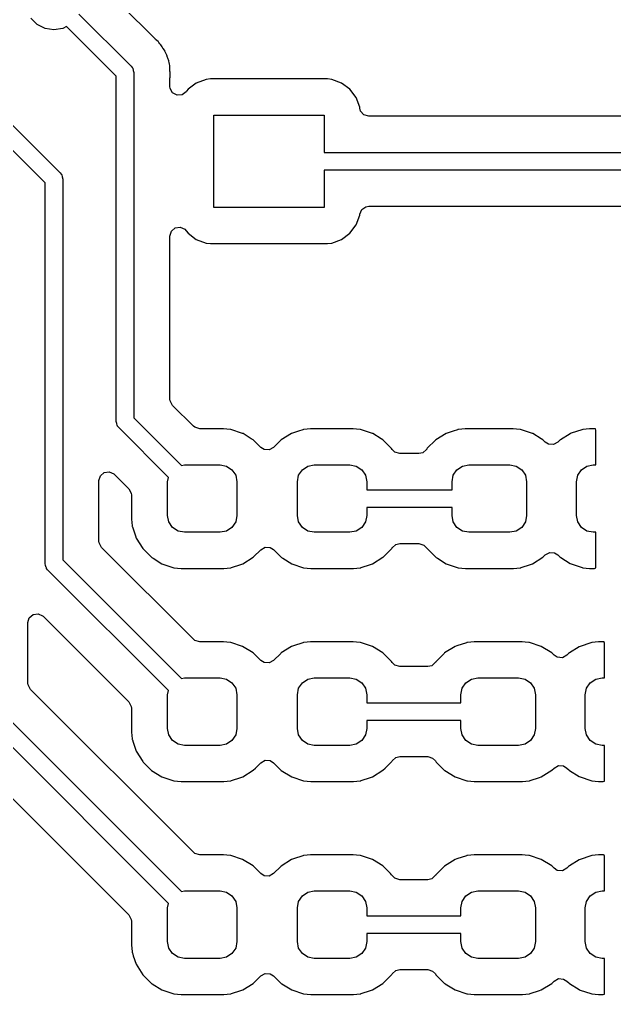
# Model space of a CAD drawing. Extents: x 175.5 to 201.5, y -108.8 to -70.5.
# Drawn here: x 181.02 to 189.39, y -100.48 to -86.75 of the extents above; entities that cross this region are included whole.
import ezdxf

# ---------------------------------------------------------------- set-up
doc = ezdxf.new("R2010")
doc.units = 0
doc.layers.add('BLACK', color=7, linetype='CONTINUOUS')

msp = doc.modelspace()

# ---------------------------------------------------------------- linework, layer by layer
at = {"layer": 'BLACK', "linetype": 'CONTINUOUS'}
for p, q in [((182.923, -87.0267), (182.447, -86.5512)), ((181.265, -86.8236), (181.176, -86.7351)), ((181.853, -86.6766), (182.588, -87.4116)), ((181.376, -86.8804), (181.265, -86.8236)), ((181.5, -86.9), (181.376, -86.8804)), ((181.624, -86.8804), (181.5, -86.9)), ((181.677, -86.8534), (181.624, -86.8804)), ((182.375, -87.5518), (181.677, -86.8534)), ((182.931, -87.0347), (182.923, -87.0267)), ((182.965, -87.0629), (182.931, -87.0347)), ((182.97, -87.0693), (182.965, -87.0629)), ((182.977, -87.0793), (182.97, -87.0693)), ((182.99, -87.0943), (182.977, -87.0793)), ((183.005, -87.1086), (182.99, -87.0943)), ((183.022, -87.139), (183.005, -87.1086)), ((183.027, -87.1467), (183.022, -87.139)), ((183.034, -87.1566), (183.027, -87.1467)), ((183.06, -87.1924), (183.034, -87.1566)), ((183.062, -87.1998), (183.06, -87.1924)), ((183.067, -87.2112), (183.062, -87.1998)), ((183.076, -87.229), (183.067, -87.2112)), ((183.086, -87.2464), (183.076, -87.229)), ((183.088, -87.254), (183.086, -87.2464)), ((183.098, -87.2889), (183.088, -87.254)), ((183.088, -87.254), (183.088, -87.254)), ((183.102, -87.3001), (183.098, -87.2889)), ((183.116, -87.3338), (183.102, -87.3001)), ((182.588, -87.4116), (182.602, -87.4294)), ((182.602, -87.4294), (182.605, -87.4325)), ((182.605, -87.4325), (182.606, -87.4352)), ((182.606, -87.4352), (182.61, -87.4404)), ((182.61, -87.4404), (182.616, -87.4705)), ((183.118, -87.3412), (183.116, -87.3338)), ((183.116, -87.3338), (183.116, -87.3338)), ((183.121, -87.36), (183.118, -87.3412)), ((183.121, -87.3613), (183.121, -87.36)), ((183.125, -87.3807), (183.121, -87.3613)), ((183.131, -87.4001), (183.125, -87.3807)), ((183.131, -87.408), (183.131, -87.4001)), ((183.132, -87.4443), (183.131, -87.408)), ((183.133, -87.4562), (183.132, -87.4443)), ((182.375, -92.4125), (182.375, -87.5518)), ((182.616, -87.4705), (182.625, -87.5)), ((182.625, -87.5), (182.625, -92.3607)), ((183.133, -87.4601), (183.133, -87.4562)), ((183.133, -87.488), (183.133, -87.4601)), ((183.134, -87.492), (183.133, -87.488)), ((183.133, -87.5788), (183.134, -87.5676)), ((183.133, -87.6964), (183.133, -87.5788)), ((183.136, -87.5601), (183.134, -87.492)), ((183.134, -87.5676), (183.136, -87.5601)), ((183.702, -87.5915), (183.64, -87.5983)), ((185.348, -87.5915), (183.702, -87.5915)), ((185.41, -87.5983), (185.348, -87.5915)), ((183.136, -87.7231), (183.133, -87.6964)), ((183.17, -87.7855), (183.136, -87.7231)), ((183.503, -87.6494), (183.387, -87.7367)), ((183.64, -87.5983), (183.503, -87.6494)), ((185.547, -87.6494), (185.41, -87.5983)), ((185.663, -87.7367), (185.547, -87.6494)), ((183.233, -87.8195), (183.17, -87.7855)), ((183.303, -87.8145), (183.233, -87.8195)), ((183.36, -87.772), (183.303, -87.8145)), ((183.366, -87.7643), (183.36, -87.772)), ((183.387, -87.7367), (183.366, -87.7643)), ((185.751, -87.8533), (185.663, -87.7367)), ((185.802, -87.9897), (185.751, -87.8533)), ((185.803, -88.003), (185.802, -87.9897)), ((185.803, -88.0041), (185.803, -88.003)), ((185.814, -88.0428), (185.803, -88.0041)), ((183.75, -89.4), (183.75, -88.1)), ((183.75, -88.1), (185.3, -88.1)), ((185.3, -88.1), (185.3, -88.625)), ((185.86, -88.0965), (185.814, -88.0428)), ((185.929, -88.1165), (185.86, -88.0965)), ((191.071, -88.1165), (185.929, -88.1165)), ((180.853, -88.1766), (181.588, -88.9116)), ((181.375, -89.0518), (180.677, -88.3534)), ((185.3, -88.625), (191.7, -88.625)), ((181.588, -88.9116), (181.602, -88.9294)), ((181.602, -88.9294), (181.605, -88.9325)), ((181.605, -88.9325), (181.606, -88.9352)), ((181.606, -88.9352), (181.61, -88.9404)), ((181.61, -88.9404), (181.616, -88.9705)), ((191.7, -88.875), (185.3, -88.875)), ((185.3, -88.875), (185.3, -89.4)), ((181.375, -94.4125), (181.375, -89.0518)), ((181.616, -88.9705), (181.625, -89)), ((181.625, -89), (181.625, -94.3607)), ((185.3, -89.4), (183.75, -89.4)), ((185.751, -89.6467), (185.802, -89.5103)), ((185.802, -89.5103), (185.803, -89.4959)), ((185.803, -89.4959), (185.831, -89.4303)), ((185.831, -89.4303), (185.889, -89.3899)), ((185.889, -89.3899), (185.929, -89.3835)), ((185.929, -89.3835), (191.071, -89.3835)), ((185.663, -89.7633), (185.751, -89.6467)), ((183.133, -89.8036), (183.154, -89.7355)), ((183.154, -89.7355), (183.207, -89.689)), ((183.207, -89.689), (183.277, -89.6789)), ((183.277, -89.6789), (183.342, -89.7084)), ((183.342, -89.7084), (183.36, -89.728)), ((183.36, -89.728), (183.387, -89.7633)), ((183.387, -89.7633), (183.503, -89.8506)), ((185.547, -89.8506), (185.663, -89.7633)), ((183.133, -92.0979), (183.133, -89.8036)), ((183.503, -89.8506), (183.64, -89.9017)), ((183.64, -89.9017), (183.702, -89.9085)), ((183.702, -89.9085), (185.348, -89.9085)), ((185.348, -89.9085), (185.41, -89.9017)), ((185.41, -89.9017), (185.547, -89.8506)), ((183.136, -92.1247), (183.133, -92.0979)), ((183.17, -92.187), (183.136, -92.1247)), ((183.463, -92.4796), (183.17, -92.187)), ((182.625, -92.3607), (183.297, -93.033)), ((182.384, -92.442), (182.375, -92.4125)), ((182.39, -92.4721), (182.384, -92.442)), ((182.394, -92.4773), (182.39, -92.4721)), ((182.395, -92.48), (182.394, -92.4773)), ((182.398, -92.4831), (182.395, -92.48)), ((182.412, -92.5009), (182.398, -92.4831)), ((183.112, -93.2014), (182.412, -92.5009)), ((183.484, -92.4965), (183.463, -92.4796)), ((183.552, -92.5165), (183.484, -92.4965)), ((183.887, -92.5165), (183.552, -92.5165)), ((183.931, -92.521), (183.887, -92.5165)), ((183.983, -92.5263), (183.931, -92.521)), ((183.99, -92.527), (183.983, -92.5263)), ((183.983, -92.5263), (183.983, -92.5263)), ((184.155, -92.5818), (183.99, -92.527)), ((185.002, -92.5295), (184.943, -92.5494)), ((185.009, -92.5273), (185.002, -92.5295)), ((185.002, -92.5295), (185.002, -92.5295)), ((185.016, -92.5266), (185.009, -92.5273)), ((185.11, -92.5168), (185.016, -92.5266)), ((185.016, -92.5266), (185.016, -92.5266)), ((185.113, -92.5165), (185.11, -92.5168)), ((185.11, -92.5168), (185.11, -92.5168)), ((185.712, -92.5165), (185.113, -92.5165)), ((185.756, -92.521), (185.712, -92.5165)), ((185.808, -92.5263), (185.756, -92.521)), ((185.815, -92.527), (185.808, -92.5263)), ((185.808, -92.5263), (185.808, -92.5263)), ((185.98, -92.5818), (185.815, -92.527)), ((187.177, -92.5295), (187.118, -92.5494)), ((187.184, -92.5273), (187.177, -92.5295)), ((187.177, -92.5295), (187.177, -92.5295)), ((187.191, -92.5266), (187.184, -92.5273)), ((187.285, -92.5168), (187.191, -92.5266)), ((187.191, -92.5266), (187.191, -92.5266)), ((187.288, -92.5165), (187.285, -92.5168)), ((187.285, -92.5168), (187.285, -92.5168)), ((187.962, -92.5165), (187.288, -92.5165)), ((188.006, -92.521), (187.962, -92.5165)), ((188.058, -92.5263), (188.006, -92.521)), ((188.065, -92.527), (188.058, -92.5263)), ((188.058, -92.5263), (188.058, -92.5263)), ((188.23, -92.5818), (188.065, -92.527)), ((188.927, -92.53), (188.776, -92.5805)), ((188.941, -92.5271), (188.927, -92.53)), ((189.035, -92.5173), (188.941, -92.5271)), ((189.041, -92.517), (189.035, -92.5173)), ((189.107, -92.517), (189.041, -92.517)), ((189.115, -92.5187), (189.107, -92.517)), ((189.117, -92.5199), (189.115, -92.5187)), ((189.121, -92.5351), (189.117, -92.5199)), ((189.121, -93.025), (189.121, -92.5351)), ((184.161, -92.5856), (184.155, -92.5818)), ((184.277, -92.6568), (184.161, -92.5856)), ((184.161, -92.5856), (184.161, -92.5856)), ((184.303, -92.6731), (184.277, -92.6568)), ((184.844, -92.5823), (184.696, -92.6739)), ((184.943, -92.5494), (184.844, -92.5823)), ((185.986, -92.5856), (185.98, -92.5818)), ((186.102, -92.6568), (185.986, -92.5856)), ((185.986, -92.5856), (185.986, -92.5856)), ((186.128, -92.6731), (186.102, -92.6568)), ((187.019, -92.5823), (186.871, -92.6739)), ((187.118, -92.5494), (187.019, -92.5823)), ((188.236, -92.5856), (188.23, -92.5818)), ((188.352, -92.6568), (188.236, -92.5856)), ((188.236, -92.5856), (188.236, -92.5856)), ((188.378, -92.6731), (188.352, -92.6568)), ((188.628, -92.6704), (188.616, -92.6795)), ((188.763, -92.5867), (188.628, -92.6704)), ((188.776, -92.5805), (188.763, -92.5867)), ((184.308, -92.6782), (184.303, -92.6731)), ((184.411, -92.7809), (184.308, -92.6782)), ((184.308, -92.6782), (184.308, -92.6782)), ((184.456, -92.8099), (184.411, -92.7809)), ((184.589, -92.7808), (184.527, -92.8149)), ((184.691, -92.6791), (184.589, -92.7808)), ((184.696, -92.6739), (184.691, -92.6791)), ((186.133, -92.6782), (186.128, -92.6731)), ((186.236, -92.7809), (186.133, -92.6782)), ((186.133, -92.6782), (186.133, -92.6782)), ((186.251, -92.796), (186.236, -92.7809)), ((186.258, -92.8068), (186.251, -92.796)), ((186.297, -92.8465), (186.258, -92.8068)), ((186.74, -92.8089), (186.689, -92.8541)), ((186.742, -92.8066), (186.74, -92.8084)), ((186.74, -92.8084), (186.74, -92.809)), ((186.74, -92.809), (186.74, -92.8089)), ((186.744, -92.8032), (186.742, -92.8066)), ((186.748, -92.797), (186.744, -92.8032)), ((186.744, -92.8032), (186.744, -92.8032)), ((186.753, -92.7918), (186.748, -92.797)), ((186.866, -92.6791), (186.753, -92.7918)), ((186.753, -92.7918), (186.753, -92.7918)), ((186.871, -92.6739), (186.866, -92.6791)), ((188.383, -92.6782), (188.378, -92.6731)), ((188.411, -92.7063), (188.383, -92.6782)), ((188.456, -92.7352), (188.411, -92.7063)), ((188.527, -92.7402), (188.456, -92.7352)), ((188.589, -92.7061), (188.527, -92.7402)), ((188.616, -92.6795), (188.589, -92.7061)), ((184.527, -92.8149), (184.456, -92.8099)), ((186.365, -92.8665), (186.297, -92.8465)), ((186.635, -92.8665), (186.365, -92.8665)), ((186.689, -92.8541), (186.635, -92.8665)), ((183.297, -93.033), (183.338, -93.025)), ((183.338, -93.025), (183.838, -93.025)), ((183.838, -93.025), (183.928, -93.0431)), ((183.928, -93.0431), (184.005, -93.0946)), ((184.995, -93.0946), (185.072, -93.0431)), ((185.072, -93.0431), (185.162, -93.025)), ((185.162, -93.025), (185.662, -93.025)), ((185.662, -93.025), (185.753, -93.0431)), ((185.753, -93.0431), (185.83, -93.0946)), ((187.17, -93.0946), (187.247, -93.0431)), ((187.247, -93.0431), (187.338, -93.025)), ((187.338, -93.025), (187.912, -93.025)), ((187.912, -93.025), (188.003, -93.0431)), ((188.003, -93.0431), (188.08, -93.0946)), ((188.92, -93.0946), (188.997, -93.0431)), ((188.997, -93.0431), (189.087, -93.025)), ((189.087, -93.025), (189.121, -93.025)), ((182.133, -93.2461), (182.154, -93.178)), ((182.154, -93.178), (182.207, -93.1315)), ((182.207, -93.1315), (182.277, -93.1214)), ((182.277, -93.1214), (182.342, -93.1509)), ((182.342, -93.1509), (182.349, -93.157)), ((182.349, -93.157), (182.555, -93.363)), ((183.1, -93.2625), (183.112, -93.2014)), ((184.005, -93.0946), (184.057, -93.1716)), ((184.057, -93.1716), (184.075, -93.2625)), ((184.925, -93.2625), (184.943, -93.1716)), ((184.943, -93.1716), (184.995, -93.0946)), ((185.83, -93.0946), (185.882, -93.1716)), ((185.882, -93.1716), (185.9, -93.2625)), ((187.1, -93.2625), (187.118, -93.1716)), ((187.118, -93.1716), (187.17, -93.0946)), ((188.08, -93.0946), (188.132, -93.1716)), ((188.132, -93.1716), (188.15, -93.2625)), ((188.85, -93.2625), (188.868, -93.1716)), ((188.868, -93.1716), (188.92, -93.0946)), ((182.133, -94.0979), (182.133, -93.2461)), ((183.1, -93.7375), (183.1, -93.2625)), ((184.075, -93.2625), (184.075, -93.7375)), ((184.925, -93.7375), (184.925, -93.2625)), ((185.9, -93.2625), (185.9, -93.375)), ((187.1, -93.375), (187.1, -93.2625)), ((188.15, -93.2625), (188.15, -93.7375)), ((188.85, -93.7375), (188.85, -93.2625)), ((182.555, -93.363), (182.589, -93.4253)), ((182.589, -93.4253), (182.591, -93.4521)), ((182.591, -93.4521), (182.591, -93.7871)), ((185.9, -93.375), (187.1, -93.375)), ((187.1, -93.625), (185.9, -93.625)), ((185.9, -93.625), (185.9, -93.7375)), ((187.1, -93.7375), (187.1, -93.625)), ((183.118, -93.8284), (183.1, -93.7375)), ((184.075, -93.7375), (184.057, -93.8284)), ((184.943, -93.8284), (184.925, -93.7375)), ((185.9, -93.7375), (185.882, -93.8284)), ((187.118, -93.8284), (187.1, -93.7375)), ((188.15, -93.7375), (188.132, -93.8284)), ((188.868, -93.8284), (188.85, -93.7375)), ((182.591, -93.7871), (182.592, -93.7903)), ((182.592, -93.7903), (182.592, -93.7903)), ((182.592, -93.7903), (182.601, -93.8829)), ((182.601, -93.8829), (182.602, -93.8911)), ((182.602, -93.8911), (182.604, -93.8976)), ((182.604, -93.8976), (182.604, -93.8976)), ((182.604, -93.8976), (182.648, -94.0267)), ((183.17, -93.9054), (183.118, -93.8284)), ((183.247, -93.9569), (183.17, -93.9054)), ((184.005, -93.9054), (183.928, -93.9569)), ((184.057, -93.8284), (184.005, -93.9054)), ((184.995, -93.9054), (184.943, -93.8284)), ((185.072, -93.9569), (184.995, -93.9054)), ((185.83, -93.9054), (185.753, -93.9569)), ((185.882, -93.8284), (185.83, -93.9054)), ((187.17, -93.9054), (187.118, -93.8284)), ((187.247, -93.9569), (187.17, -93.9054)), ((188.08, -93.9054), (188.003, -93.9569)), ((188.132, -93.8284), (188.08, -93.9054)), ((188.92, -93.9054), (188.868, -93.8284)), ((188.997, -93.9569), (188.92, -93.9054)), ((182.648, -94.0267), (182.657, -94.0561)), ((183.338, -93.975), (183.247, -93.9569)), ((183.838, -93.975), (183.338, -93.975)), ((183.928, -93.9569), (183.838, -93.975)), ((185.162, -93.975), (185.072, -93.9569)), ((185.662, -93.975), (185.162, -93.975)), ((185.753, -93.9569), (185.662, -93.975)), ((187.338, -93.975), (187.247, -93.9569)), ((187.912, -93.975), (187.338, -93.975)), ((188.003, -93.9569), (187.912, -93.975)), ((189.087, -93.975), (188.997, -93.9569)), ((189.121, -93.975), (189.087, -93.975)), ((189.121, -94.4695), (189.121, -93.975)), ((182.136, -94.1247), (182.133, -94.0979)), ((182.17, -94.187), (182.136, -94.1247)), ((182.657, -94.0561), (182.749, -94.204)), ((186.26, -94.1911), (186.311, -94.1459)), ((186.311, -94.1459), (186.365, -94.1335)), ((186.365, -94.1335), (186.635, -94.1335)), ((186.635, -94.1335), (186.703, -94.1535)), ((186.703, -94.1535), (186.742, -94.1932)), ((183.463, -95.4796), (182.17, -94.187)), ((182.749, -94.204), (182.754, -94.2092)), ((182.754, -94.2092), (182.867, -94.3218)), ((184.31, -94.3205), (184.411, -94.2192)), ((184.411, -94.2192), (184.473, -94.1851)), ((184.473, -94.1851), (184.544, -94.1901)), ((184.544, -94.1901), (184.589, -94.2191)), ((184.589, -94.2191), (184.692, -94.3218)), ((186.135, -94.3205), (186.247, -94.2082)), ((186.247, -94.2082), (186.252, -94.203)), ((186.247, -94.2082), (186.247, -94.2082)), ((186.252, -94.203), (186.258, -94.1934)), ((186.258, -94.1934), (186.26, -94.1916)), ((186.26, -94.1916), (186.26, -94.191)), ((186.26, -94.191), (186.26, -94.1911)), ((186.742, -94.1932), (186.749, -94.204)), ((186.749, -94.204), (186.754, -94.2092)), ((186.754, -94.2092), (186.867, -94.3218)), ((188.379, -94.3261), (188.411, -94.2939)), ((188.411, -94.2939), (188.474, -94.2598)), ((188.474, -94.2598), (188.544, -94.2648)), ((188.544, -94.2648), (188.589, -94.2937)), ((188.589, -94.2937), (188.617, -94.3214)), ((181.384, -94.442), (181.375, -94.4125)), ((181.39, -94.4721), (181.384, -94.442)), ((181.625, -94.3607), (183.297, -96.033)), ((182.867, -94.3218), (182.867, -94.3218)), ((182.867, -94.3218), (182.872, -94.3269)), ((182.872, -94.3269), (182.878, -94.3308)), ((182.878, -94.3308), (182.878, -94.3308)), ((182.878, -94.3308), (182.895, -94.3412)), ((182.895, -94.3412), (183.02, -94.4182)), ((183.02, -94.4182), (183.185, -94.473)), ((183.998, -94.4705), (184.13, -94.4262)), ((184.13, -94.4262), (184.156, -94.4177)), ((184.156, -94.4177), (184.304, -94.3261)), ((184.304, -94.3261), (184.31, -94.3205)), ((184.692, -94.3218), (184.692, -94.3218)), ((184.692, -94.3218), (184.697, -94.3269)), ((184.697, -94.3269), (184.703, -94.3308)), ((184.703, -94.3308), (184.703, -94.3308)), ((184.703, -94.3308), (184.72, -94.3412)), ((184.72, -94.3412), (184.845, -94.4182)), ((184.845, -94.4182), (185.01, -94.473)), ((185.823, -94.4705), (185.955, -94.4262)), ((185.955, -94.4262), (185.981, -94.4177)), ((185.981, -94.4177), (186.129, -94.3261)), ((186.129, -94.3261), (186.135, -94.3205)), ((186.867, -94.3218), (186.867, -94.3218)), ((186.867, -94.3218), (186.872, -94.3269)), ((186.872, -94.3269), (186.878, -94.3308)), ((186.878, -94.3308), (186.878, -94.3308)), ((186.878, -94.3308), (186.895, -94.3412)), ((186.895, -94.3412), (187.02, -94.4182)), ((187.02, -94.4182), (187.185, -94.473)), ((188.073, -94.4705), (188.205, -94.4262)), ((188.205, -94.4262), (188.231, -94.4177)), ((188.231, -94.4177), (188.379, -94.3261)), ((188.617, -94.3214), (188.629, -94.3304)), ((188.629, -94.3304), (188.764, -94.4139)), ((188.764, -94.4139), (188.777, -94.4201)), ((188.777, -94.4201), (188.929, -94.4703)), ((181.394, -94.4773), (181.39, -94.4721)), ((181.395, -94.48), (181.394, -94.4773)), ((181.398, -94.4831), (181.395, -94.48)), ((181.412, -94.5009), (181.398, -94.4831)), ((183.112, -96.2014), (181.412, -94.5009)), ((183.185, -94.473), (183.192, -94.4737)), ((183.192, -94.4737), (183.192, -94.4737)), ((183.192, -94.4737), (183.239, -94.4785)), ((183.239, -94.4785), (183.288, -94.4835)), ((183.288, -94.4835), (183.887, -94.4835)), ((183.887, -94.4835), (183.89, -94.4832)), ((183.89, -94.4832), (183.984, -94.4734)), ((183.89, -94.4832), (183.89, -94.4832)), ((183.984, -94.4734), (183.991, -94.4727)), ((183.984, -94.4734), (183.984, -94.4734)), ((183.991, -94.4727), (183.998, -94.4705)), ((183.998, -94.4705), (183.998, -94.4705)), ((185.01, -94.473), (185.017, -94.4737)), ((185.017, -94.4737), (185.017, -94.4737)), ((185.017, -94.4737), (185.064, -94.4785)), ((185.064, -94.4785), (185.113, -94.4835)), ((185.113, -94.4835), (185.712, -94.4835)), ((185.712, -94.4835), (185.715, -94.4832)), ((185.715, -94.4832), (185.809, -94.4734)), ((185.715, -94.4832), (185.715, -94.4832)), ((185.809, -94.4734), (185.816, -94.4727)), ((185.809, -94.4734), (185.809, -94.4734)), ((185.816, -94.4727), (185.823, -94.4705)), ((185.823, -94.4705), (185.823, -94.4705)), ((187.185, -94.473), (187.192, -94.4737)), ((187.192, -94.4737), (187.192, -94.4737)), ((187.192, -94.4737), (187.239, -94.4785)), ((187.239, -94.4785), (187.288, -94.4835)), ((187.288, -94.4835), (187.962, -94.4835)), ((187.962, -94.4835), (187.965, -94.4832)), ((187.965, -94.4832), (188.059, -94.4734)), ((187.965, -94.4832), (187.965, -94.4832)), ((188.059, -94.4734), (188.066, -94.4727)), ((188.059, -94.4734), (188.059, -94.4734)), ((188.066, -94.4727), (188.073, -94.4705)), ((188.073, -94.4705), (188.073, -94.4705)), ((188.929, -94.4703), (188.942, -94.4732)), ((188.942, -94.4732), (189.035, -94.4827)), ((189.035, -94.4827), (189.041, -94.483)), ((189.041, -94.483), (189.103, -94.483)), ((189.103, -94.483), (189.118, -94.4785)), ((189.118, -94.4785), (189.119, -94.4771)), ((189.119, -94.4771), (189.121, -94.4695)), ((181.154, -95.178), (181.207, -95.1315)), ((181.207, -95.1315), (181.277, -95.1214)), ((181.277, -95.1214), (181.342, -95.1509)), ((181.133, -95.2461), (181.154, -95.178)), ((181.133, -96.0979), (181.133, -95.2461)), ((181.342, -95.1509), (181.349, -95.157)), ((181.349, -95.157), (181.972, -95.7808)), ((183.484, -95.4965), (183.463, -95.4796)), ((183.552, -95.5165), (183.484, -95.4965)), ((183.887, -95.5165), (183.552, -95.5165)), ((183.931, -95.521), (183.887, -95.5165)), ((183.983, -95.5263), (183.931, -95.521)), ((183.99, -95.527), (183.983, -95.5263)), ((183.983, -95.5263), (183.983, -95.5263)), ((184.155, -95.5818), (183.99, -95.527)), ((185.002, -95.5295), (184.87, -95.5738)), ((185.009, -95.5273), (185.002, -95.5295)), ((185.002, -95.5295), (185.002, -95.5295)), ((185.016, -95.5266), (185.009, -95.5273)), ((185.11, -95.5168), (185.016, -95.5266)), ((185.016, -95.5266), (185.016, -95.5266)), ((185.113, -95.5165), (185.11, -95.5168)), ((185.11, -95.5168), (185.11, -95.5168)), ((185.712, -95.5165), (185.113, -95.5165)), ((185.756, -95.521), (185.712, -95.5165)), ((185.808, -95.5263), (185.756, -95.521)), ((185.815, -95.527), (185.808, -95.5263)), ((185.808, -95.5263), (185.808, -95.5263)), ((185.98, -95.5818), (185.815, -95.527)), ((187.302, -95.5295), (187.17, -95.5738)), ((187.309, -95.5273), (187.302, -95.5295)), ((187.302, -95.5295), (187.302, -95.5295)), ((187.316, -95.5266), (187.309, -95.5273)), ((187.41, -95.5168), (187.316, -95.5266)), ((187.316, -95.5266), (187.316, -95.5266)), ((187.413, -95.5165), (187.41, -95.5168)), ((187.41, -95.5168), (187.41, -95.5168)), ((188.087, -95.5165), (187.413, -95.5165)), ((188.131, -95.521), (188.087, -95.5165)), ((188.183, -95.5263), (188.131, -95.521)), ((188.19, -95.527), (188.183, -95.5263)), ((188.183, -95.5263), (188.183, -95.5263)), ((188.355, -95.5818), (188.19, -95.527)), ((189.052, -95.53), (188.901, -95.5805)), ((189.066, -95.5271), (189.052, -95.53)), ((189.16, -95.5173), (189.066, -95.5271)), ((189.166, -95.517), (189.16, -95.5173)), ((189.232, -95.517), (189.166, -95.517)), ((189.24, -95.5187), (189.232, -95.517)), ((189.242, -95.5199), (189.24, -95.5187)), ((189.246, -95.5351), (189.242, -95.5199)), ((189.246, -96.025), (189.246, -95.5351)), ((184.303, -95.6731), (184.155, -95.5818)), ((184.308, -95.6782), (184.303, -95.6731)), ((184.411, -95.7809), (184.308, -95.6782)), ((184.308, -95.6782), (184.308, -95.6782)), ((184.691, -95.6791), (184.589, -95.7808)), ((184.696, -95.6739), (184.691, -95.6791)), ((184.844, -95.5823), (184.696, -95.6739)), ((184.87, -95.5738), (184.844, -95.5823)), ((186.128, -95.6731), (185.98, -95.5818)), ((186.133, -95.6782), (186.128, -95.6731)), ((186.236, -95.7809), (186.133, -95.6782)), ((186.133, -95.6782), (186.133, -95.6782)), ((186.991, -95.6791), (186.878, -95.7918)), ((186.996, -95.6739), (186.991, -95.6791)), ((187.144, -95.5823), (186.996, -95.6739)), ((187.17, -95.5738), (187.144, -95.5823)), ((188.503, -95.6731), (188.355, -95.5818)), ((188.508, -95.6782), (188.503, -95.6731)), ((188.536, -95.7063), (188.508, -95.6782)), ((188.741, -95.6795), (188.714, -95.7061)), ((188.753, -95.6704), (188.741, -95.6795)), ((188.888, -95.5867), (188.753, -95.6704)), ((188.901, -95.5805), (188.888, -95.5867)), ((181.972, -95.7808), (182.555, -96.363)), ((184.456, -95.8099), (184.411, -95.7809)), ((184.527, -95.8149), (184.456, -95.8099)), ((184.589, -95.7808), (184.527, -95.8149)), ((186.251, -95.796), (186.236, -95.7809)), ((186.258, -95.8068), (186.251, -95.796)), ((186.297, -95.8465), (186.258, -95.8068)), ((186.865, -95.8089), (186.814, -95.8541)), ((186.867, -95.8066), (186.865, -95.8084)), ((186.865, -95.8084), (186.865, -95.809)), ((186.865, -95.809), (186.865, -95.8089)), ((186.869, -95.8032), (186.867, -95.8066)), ((186.873, -95.797), (186.869, -95.8032)), ((186.869, -95.8032), (186.869, -95.8032)), ((186.878, -95.7918), (186.873, -95.797)), ((186.878, -95.7918), (186.878, -95.7918)), ((188.581, -95.7352), (188.536, -95.7063)), ((188.652, -95.7402), (188.581, -95.7352)), ((188.714, -95.7061), (188.652, -95.7402)), ((186.365, -95.8665), (186.297, -95.8465)), ((186.76, -95.8665), (186.365, -95.8665)), ((186.814, -95.8541), (186.76, -95.8665)), ((181.136, -96.1247), (181.133, -96.0979)), ((183.297, -96.033), (183.338, -96.025)), ((183.338, -96.025), (183.838, -96.025)), ((183.838, -96.025), (183.928, -96.0431)), ((183.928, -96.0431), (184.005, -96.0946)), ((184.005, -96.0946), (184.057, -96.1716)), ((184.943, -96.1716), (184.995, -96.0946)), ((184.995, -96.0946), (185.072, -96.0431)), ((185.072, -96.0431), (185.162, -96.025)), ((185.162, -96.025), (185.662, -96.025)), ((185.662, -96.025), (185.753, -96.0431)), ((185.753, -96.0431), (185.83, -96.0946)), ((185.83, -96.0946), (185.882, -96.1716)), ((187.243, -96.1716), (187.295, -96.0946)), ((187.295, -96.0946), (187.372, -96.0431)), ((187.372, -96.0431), (187.463, -96.025)), ((187.463, -96.025), (188.037, -96.025)), ((188.037, -96.025), (188.128, -96.0431)), ((188.128, -96.0431), (188.205, -96.0946)), ((188.205, -96.0946), (188.257, -96.1716)), ((188.993, -96.1716), (189.045, -96.0946)), ((189.045, -96.0946), (189.122, -96.0431)), ((189.122, -96.0431), (189.212, -96.025)), ((189.212, -96.025), (189.246, -96.025)), ((181.17, -96.187), (181.136, -96.1247)), ((183.463, -98.4796), (181.17, -96.187)), ((183.1, -96.2625), (183.112, -96.2014)), ((184.057, -96.1716), (184.075, -96.2625)), ((184.925, -96.2625), (184.943, -96.1716)), ((185.882, -96.1716), (185.9, -96.2625)), ((187.225, -96.2625), (187.243, -96.1716)), ((188.257, -96.1716), (188.275, -96.2625)), ((188.975, -96.2625), (188.993, -96.1716)), ((180.625, -96.3607), (183.297, -99.033)), ((182.555, -96.363), (182.589, -96.4253)), ((183.1, -96.7375), (183.1, -96.2625)), ((184.075, -96.2625), (184.075, -96.7375)), ((184.925, -96.7375), (184.925, -96.2625)), ((185.9, -96.2625), (185.9, -96.375)), ((185.9, -96.375), (187.225, -96.375)), ((187.225, -96.375), (187.225, -96.2625)), ((188.275, -96.2625), (188.275, -96.7375)), ((188.975, -96.7375), (188.975, -96.2625)), ((183.112, -99.2014), (180.412, -96.5009)), ((182.589, -96.4253), (182.591, -96.4521)), ((182.591, -96.4521), (182.591, -96.7871)), ((187.225, -96.625), (185.9, -96.625)), ((185.9, -96.625), (185.9, -96.7375)), ((187.225, -96.7375), (187.225, -96.625)), ((182.591, -96.7871), (182.592, -96.7903)), ((182.592, -96.7903), (182.592, -96.7903)), ((182.592, -96.7903), (182.601, -96.8829)), ((183.118, -96.8284), (183.1, -96.7375)), ((184.075, -96.7375), (184.057, -96.8284)), ((184.943, -96.8284), (184.925, -96.7375)), ((185.9, -96.7375), (185.882, -96.8284)), ((187.243, -96.8284), (187.225, -96.7375)), ((188.275, -96.7375), (188.257, -96.8284)), ((188.993, -96.8284), (188.975, -96.7375)), ((182.601, -96.8829), (182.602, -96.8911)), ((182.602, -96.8911), (182.604, -96.8976)), ((182.604, -96.8976), (182.604, -96.8976)), ((182.604, -96.8976), (182.616, -96.932)), ((183.17, -96.9054), (183.118, -96.8284)), ((183.247, -96.9569), (183.17, -96.9054)), ((184.005, -96.9054), (183.928, -96.9569)), ((184.057, -96.8284), (184.005, -96.9054)), ((184.995, -96.9054), (184.943, -96.8284)), ((185.072, -96.9569), (184.995, -96.9054)), ((185.83, -96.9054), (185.753, -96.9569)), ((185.882, -96.8284), (185.83, -96.9054)), ((187.295, -96.9054), (187.243, -96.8284)), ((187.372, -96.9569), (187.295, -96.9054)), ((188.205, -96.9054), (188.128, -96.9569)), ((188.257, -96.8284), (188.205, -96.9054)), ((189.045, -96.9054), (188.993, -96.8284)), ((189.122, -96.9569), (189.045, -96.9054)), ((180.124, -96.932), (182.555, -99.363)), ((182.616, -96.932), (182.657, -97.0561)), ((182.657, -97.0561), (182.749, -97.204)), ((183.338, -96.975), (183.247, -96.9569)), ((183.838, -96.975), (183.338, -96.975)), ((183.928, -96.9569), (183.838, -96.975)), ((185.162, -96.975), (185.072, -96.9569)), ((185.662, -96.975), (185.162, -96.975)), ((185.753, -96.9569), (185.662, -96.975)), ((187.463, -96.975), (187.372, -96.9569)), ((188.037, -96.975), (187.463, -96.975)), ((188.128, -96.9569), (188.037, -96.975)), ((189.212, -96.975), (189.122, -96.9569)), ((189.246, -96.975), (189.212, -96.975)), ((189.246, -97.4695), (189.246, -96.975)), ((184.411, -97.2192), (184.473, -97.1851)), ((184.473, -97.1851), (184.544, -97.1901)), ((184.544, -97.1901), (184.589, -97.2191)), ((186.247, -97.2082), (186.252, -97.203)), ((186.252, -97.203), (186.258, -97.1934)), ((186.258, -97.1934), (186.26, -97.1916)), ((186.26, -97.1911), (186.311, -97.1459)), ((186.26, -97.1916), (186.26, -97.191)), ((186.26, -97.191), (186.26, -97.1911)), ((186.311, -97.1459), (186.365, -97.1335)), ((186.365, -97.1335), (186.76, -97.1335)), ((186.76, -97.1335), (186.828, -97.1535)), ((186.828, -97.1535), (186.867, -97.1932)), ((186.867, -97.1932), (186.874, -97.204)), ((182.749, -97.204), (182.754, -97.2092)), ((182.754, -97.2092), (182.867, -97.3218)), ((182.867, -97.3218), (182.867, -97.3218)), ((182.867, -97.3218), (182.872, -97.3269)), ((182.872, -97.3269), (183.02, -97.4182)), ((184.156, -97.4177), (184.304, -97.3261)), ((184.304, -97.3261), (184.336, -97.2939)), ((184.336, -97.2939), (184.411, -97.2192)), ((184.589, -97.2191), (184.692, -97.3218)), ((184.692, -97.3218), (184.692, -97.3218)), ((184.692, -97.3218), (184.697, -97.3269)), ((184.697, -97.3269), (184.845, -97.4182)), ((185.981, -97.4177), (186.129, -97.3261)), ((186.129, -97.3261), (186.161, -97.2939)), ((186.161, -97.2939), (186.247, -97.2082)), ((186.247, -97.2082), (186.247, -97.2082)), ((186.874, -97.204), (186.879, -97.2092)), ((186.879, -97.2092), (186.992, -97.3218)), ((186.992, -97.3218), (186.992, -97.3218)), ((186.992, -97.3218), (186.997, -97.3269)), ((186.997, -97.3269), (187.145, -97.4182)), ((188.356, -97.4177), (188.504, -97.3261)), ((188.504, -97.3261), (188.536, -97.2939)), ((188.536, -97.2939), (188.599, -97.2598)), ((188.599, -97.2598), (188.669, -97.2648)), ((188.669, -97.2648), (188.714, -97.2937)), ((188.714, -97.2937), (188.742, -97.3214)), ((188.742, -97.3214), (188.754, -97.3304)), ((188.754, -97.3304), (188.889, -97.4139)), ((183.02, -97.4182), (183.185, -97.473)), ((183.185, -97.473), (183.192, -97.4737)), ((183.192, -97.4737), (183.192, -97.4737)), ((183.192, -97.4737), (183.239, -97.4785)), ((183.89, -97.4832), (183.984, -97.4734)), ((183.984, -97.4734), (183.991, -97.4727)), ((183.984, -97.4734), (183.984, -97.4734)), ((183.991, -97.4727), (183.998, -97.4705)), ((183.998, -97.4705), (184.13, -97.4262)), ((183.998, -97.4705), (183.998, -97.4705)), ((184.13, -97.4262), (184.156, -97.4177)), ((184.845, -97.4182), (185.01, -97.473)), ((185.01, -97.473), (185.017, -97.4737)), ((185.017, -97.4737), (185.017, -97.4737)), ((185.017, -97.4737), (185.064, -97.4785)), ((185.715, -97.4832), (185.809, -97.4734)), ((185.809, -97.4734), (185.816, -97.4727)), ((185.809, -97.4734), (185.809, -97.4734)), ((185.816, -97.4727), (185.823, -97.4705)), ((185.823, -97.4705), (185.955, -97.4262)), ((185.823, -97.4705), (185.823, -97.4705)), ((185.955, -97.4262), (185.981, -97.4177)), ((187.145, -97.4182), (187.31, -97.473)), ((187.31, -97.473), (187.317, -97.4737)), ((187.317, -97.4737), (187.317, -97.4737)), ((187.317, -97.4737), (187.364, -97.4785)), ((188.09, -97.4832), (188.184, -97.4734)), ((188.184, -97.4734), (188.191, -97.4727)), ((188.184, -97.4734), (188.184, -97.4734)), ((188.191, -97.4727), (188.198, -97.4705)), ((188.198, -97.4705), (188.33, -97.4262)), ((188.198, -97.4705), (188.198, -97.4705)), ((188.33, -97.4262), (188.356, -97.4177)), ((188.889, -97.4139), (188.902, -97.4201)), ((188.902, -97.4201), (189.054, -97.4703)), ((189.054, -97.4703), (189.067, -97.4732)), ((189.067, -97.4732), (189.16, -97.4827)), ((189.243, -97.4785), (189.244, -97.4771)), ((189.244, -97.4771), (189.246, -97.4695)), ((183.239, -97.4785), (183.288, -97.4835)), ((183.288, -97.4835), (183.887, -97.4835)), ((183.887, -97.4835), (183.89, -97.4832)), ((183.89, -97.4832), (183.89, -97.4832)), ((185.064, -97.4785), (185.113, -97.4835)), ((185.113, -97.4835), (185.712, -97.4835)), ((185.712, -97.4835), (185.715, -97.4832)), ((185.715, -97.4832), (185.715, -97.4832)), ((187.364, -97.4785), (187.413, -97.4835)), ((187.413, -97.4835), (188.087, -97.4835)), ((188.087, -97.4835), (188.09, -97.4832)), ((188.09, -97.4832), (188.09, -97.4832)), ((189.16, -97.4827), (189.166, -97.483)), ((189.166, -97.483), (189.228, -97.483)), ((189.228, -97.483), (189.243, -97.4785)), ((183.484, -98.4965), (183.463, -98.4796)), ((183.552, -98.5165), (183.484, -98.4965)), ((183.887, -98.5165), (183.552, -98.5165)), ((183.931, -98.521), (183.887, -98.5165)), ((183.983, -98.5263), (183.931, -98.521)), ((183.99, -98.527), (183.983, -98.5263)), ((183.983, -98.5263), (183.983, -98.5263)), ((184.155, -98.5818), (183.99, -98.527)), ((184.87, -98.5738), (184.844, -98.5823)), ((185.002, -98.5295), (184.87, -98.5738)), ((185.009, -98.5273), (185.002, -98.5295)), ((185.002, -98.5295), (185.002, -98.5295)), ((185.016, -98.5266), (185.009, -98.5273)), ((185.11, -98.5168), (185.016, -98.5266)), ((185.016, -98.5266), (185.016, -98.5266)), ((185.113, -98.5165), (185.11, -98.5168)), ((185.11, -98.5168), (185.11, -98.5168)), ((185.712, -98.5165), (185.113, -98.5165)), ((185.756, -98.521), (185.712, -98.5165)), ((185.808, -98.5263), (185.756, -98.521)), ((185.815, -98.527), (185.808, -98.5263)), ((185.808, -98.5263), (185.808, -98.5263)), ((185.98, -98.5818), (185.815, -98.527)), ((187.17, -98.5738), (187.144, -98.5823)), ((187.302, -98.5295), (187.17, -98.5738)), ((187.309, -98.5273), (187.302, -98.5295)), ((187.302, -98.5295), (187.302, -98.5295)), ((187.316, -98.5266), (187.309, -98.5273)), ((187.41, -98.5168), (187.316, -98.5266)), ((187.316, -98.5266), (187.316, -98.5266)), ((187.413, -98.5165), (187.41, -98.5168)), ((187.41, -98.5168), (187.41, -98.5168)), ((188.087, -98.5165), (187.413, -98.5165)), ((188.131, -98.521), (188.087, -98.5165)), ((188.183, -98.5263), (188.131, -98.521)), ((188.19, -98.527), (188.183, -98.5263)), ((188.183, -98.5263), (188.183, -98.5263)), ((188.355, -98.5818), (188.19, -98.527)), ((189.052, -98.53), (188.901, -98.5805)), ((189.066, -98.5271), (189.052, -98.53)), ((189.16, -98.5173), (189.066, -98.5271)), ((189.166, -98.517), (189.16, -98.5173)), ((189.232, -98.517), (189.166, -98.517)), ((189.24, -98.5187), (189.232, -98.517)), ((189.242, -98.5199), (189.24, -98.5187)), ((189.246, -98.5351), (189.242, -98.5199)), ((189.246, -99.025), (189.246, -98.5351)), ((184.303, -98.6731), (184.155, -98.5818)), ((184.308, -98.6782), (184.303, -98.6731)), ((184.411, -98.7809), (184.308, -98.6782)), ((184.308, -98.6782), (184.308, -98.6782)), ((184.691, -98.6791), (184.589, -98.7808)), ((184.696, -98.6739), (184.691, -98.6791)), ((184.844, -98.5823), (184.696, -98.6739)), ((186.128, -98.6731), (185.98, -98.5818)), ((186.133, -98.6782), (186.128, -98.6731)), ((186.236, -98.7809), (186.133, -98.6782)), ((186.133, -98.6782), (186.133, -98.6782)), ((186.991, -98.6791), (186.878, -98.7918)), ((186.996, -98.6739), (186.991, -98.6791)), ((187.144, -98.5823), (186.996, -98.6739)), ((188.503, -98.6731), (188.355, -98.5818)), ((188.508, -98.6782), (188.503, -98.6731)), ((188.536, -98.7063), (188.508, -98.6782)), ((188.581, -98.7352), (188.536, -98.7063)), ((188.714, -98.7061), (188.652, -98.7402)), ((188.741, -98.6795), (188.714, -98.7061)), ((188.753, -98.6704), (188.741, -98.6795)), ((188.888, -98.5867), (188.753, -98.6704)), ((188.901, -98.5805), (188.888, -98.5867)), ((184.456, -98.8099), (184.411, -98.7809)), ((184.527, -98.8149), (184.456, -98.8099)), ((184.589, -98.7808), (184.527, -98.8149)), ((186.251, -98.796), (186.236, -98.7809)), ((186.258, -98.8068), (186.251, -98.796)), ((186.297, -98.8465), (186.258, -98.8068)), ((186.365, -98.8665), (186.297, -98.8465)), ((186.865, -98.8089), (186.814, -98.8541)), ((186.867, -98.8066), (186.865, -98.8084)), ((186.865, -98.8084), (186.865, -98.809)), ((186.865, -98.809), (186.865, -98.8089)), ((186.869, -98.8032), (186.867, -98.8066)), ((186.873, -98.797), (186.869, -98.8032)), ((186.869, -98.8032), (186.869, -98.8032)), ((186.878, -98.7918), (186.873, -98.797)), ((186.878, -98.7918), (186.878, -98.7918)), ((188.652, -98.7402), (188.581, -98.7352)), ((186.76, -98.8665), (186.365, -98.8665)), ((186.814, -98.8541), (186.76, -98.8665)), ((183.297, -99.033), (183.338, -99.025)), ((183.338, -99.025), (183.838, -99.025)), ((183.838, -99.025), (183.928, -99.0431)), ((183.928, -99.0431), (184.005, -99.0946)), ((184.005, -99.0946), (184.057, -99.1716)), ((184.943, -99.1716), (184.995, -99.0946)), ((184.995, -99.0946), (185.072, -99.0431)), ((185.072, -99.0431), (185.162, -99.025)), ((185.162, -99.025), (185.662, -99.025)), ((185.662, -99.025), (185.753, -99.0431)), ((185.753, -99.0431), (185.83, -99.0946)), ((185.83, -99.0946), (185.882, -99.1716)), ((187.243, -99.1716), (187.295, -99.0946)), ((187.295, -99.0946), (187.372, -99.0431)), ((187.372, -99.0431), (187.463, -99.025)), ((187.463, -99.025), (188.037, -99.025)), ((188.037, -99.025), (188.128, -99.0431)), ((188.128, -99.0431), (188.205, -99.0946)), ((188.205, -99.0946), (188.257, -99.1716)), ((188.993, -99.1716), (189.045, -99.0946)), ((189.045, -99.0946), (189.122, -99.0431)), ((189.122, -99.0431), (189.212, -99.025)), ((189.212, -99.025), (189.246, -99.025)), ((183.1, -99.2625), (183.112, -99.2014)), ((184.057, -99.1716), (184.075, -99.2625)), ((184.925, -99.2625), (184.943, -99.1716)), ((185.882, -99.1716), (185.9, -99.2625)), ((187.225, -99.2625), (187.243, -99.1716)), ((188.257, -99.1716), (188.275, -99.2625)), ((188.975, -99.2625), (188.993, -99.1716)), ((182.555, -99.363), (182.589, -99.4253)), ((183.1, -99.7375), (183.1, -99.2625)), ((184.075, -99.2625), (184.075, -99.7375)), ((184.925, -99.7375), (184.925, -99.2625)), ((185.9, -99.2625), (185.9, -99.375)), ((185.9, -99.375), (187.225, -99.375)), ((187.225, -99.375), (187.225, -99.2625)), ((188.275, -99.2625), (188.275, -99.7375)), ((188.975, -99.7375), (188.975, -99.2625)), ((182.589, -99.4253), (182.591, -99.4521)), ((182.591, -99.4521), (182.591, -99.7871)), ((187.225, -99.625), (185.9, -99.625)), ((185.9, -99.625), (185.9, -99.7375)), ((187.225, -99.7375), (187.225, -99.625)), ((182.591, -99.7871), (182.592, -99.7903)), ((182.592, -99.7903), (182.592, -99.7903)), ((182.592, -99.7903), (182.601, -99.879)), ((183.118, -99.8284), (183.1, -99.7375)), ((184.075, -99.7375), (184.057, -99.8284)), ((184.943, -99.8284), (184.925, -99.7375)), ((185.9, -99.7375), (185.882, -99.8284)), ((187.243, -99.8284), (187.225, -99.7375)), ((188.275, -99.7375), (188.257, -99.8284)), ((188.993, -99.8284), (188.975, -99.7375)), ((182.601, -99.879), (182.602, -99.8911)), ((182.602, -99.8911), (182.604, -99.8976)), ((182.604, -99.8976), (182.604, -99.8976)), ((182.604, -99.8976), (182.617, -99.9363)), ((182.617, -99.9363), (182.657, -100.056)), ((183.17, -99.9054), (183.118, -99.8284)), ((183.247, -99.9569), (183.17, -99.9054)), ((184.005, -99.9054), (183.928, -99.9569)), ((184.057, -99.8284), (184.005, -99.9054)), ((184.995, -99.9054), (184.943, -99.8284)), ((185.072, -99.9569), (184.995, -99.9054)), ((185.83, -99.9054), (185.753, -99.9569)), ((185.882, -99.8284), (185.83, -99.9054)), ((187.295, -99.9054), (187.243, -99.8284)), ((187.372, -99.9569), (187.295, -99.9054)), ((188.205, -99.9054), (188.128, -99.9569)), ((188.257, -99.8284), (188.205, -99.9054)), ((189.045, -99.9054), (188.993, -99.8284)), ((189.122, -99.9569), (189.045, -99.9054)), ((182.657, -100.056), (182.749, -100.204)), ((183.338, -99.975), (183.247, -99.9569)), ((183.838, -99.975), (183.338, -99.975)), ((183.928, -99.9569), (183.838, -99.975)), ((185.162, -99.975), (185.072, -99.9569)), ((185.662, -99.975), (185.162, -99.975)), ((185.753, -99.9569), (185.662, -99.975)), ((187.463, -99.975), (187.372, -99.9569)), ((188.037, -99.975), (187.463, -99.975)), ((188.128, -99.9569), (188.037, -99.975)), ((189.212, -99.975), (189.122, -99.9569)), ((189.246, -99.975), (189.212, -99.975)), ((189.246, -100.469), (189.246, -99.975)), ((182.749, -100.204), (182.754, -100.209)), ((182.754, -100.209), (182.867, -100.322)), ((184.336, -100.294), (184.411, -100.219)), ((184.411, -100.219), (184.473, -100.185)), ((184.473, -100.185), (184.544, -100.19)), ((184.544, -100.19), (184.589, -100.219)), ((184.589, -100.219), (184.692, -100.322)), ((186.161, -100.294), (186.247, -100.208)), ((186.247, -100.208), (186.252, -100.203)), ((186.247, -100.208), (186.247, -100.208)), ((186.252, -100.203), (186.258, -100.193)), ((186.258, -100.193), (186.26, -100.192)), ((186.26, -100.191), (186.311, -100.146)), ((186.26, -100.192), (186.26, -100.191)), ((186.26, -100.191), (186.26, -100.191)), ((186.311, -100.146), (186.365, -100.133)), ((186.365, -100.133), (186.76, -100.133)), ((186.76, -100.133), (186.828, -100.154)), ((186.828, -100.154), (186.867, -100.193)), ((186.867, -100.193), (186.874, -100.204)), ((186.874, -100.204), (186.879, -100.209)), ((186.879, -100.209), (186.992, -100.322)), ((182.867, -100.322), (182.867, -100.322)), ((182.867, -100.322), (182.872, -100.327)), ((182.872, -100.327), (182.878, -100.331)), ((182.878, -100.331), (182.878, -100.331)), ((182.878, -100.331), (182.881, -100.333)), ((182.881, -100.333), (183.02, -100.418)), ((184.156, -100.418), (184.304, -100.326)), ((184.304, -100.326), (184.336, -100.294)), ((184.692, -100.322), (184.692, -100.322)), ((184.692, -100.322), (184.697, -100.327)), ((184.697, -100.327), (184.703, -100.331)), ((184.703, -100.331), (184.703, -100.331)), ((184.703, -100.331), (184.706, -100.333)), ((184.706, -100.333), (184.845, -100.418)), ((185.981, -100.418), (186.129, -100.326)), ((186.129, -100.326), (186.161, -100.294)), ((186.992, -100.322), (186.992, -100.322)), ((186.992, -100.322), (186.997, -100.327)), ((186.997, -100.327), (187.003, -100.331)), ((187.003, -100.331), (187.003, -100.331)), ((187.003, -100.331), (187.006, -100.333)), ((187.006, -100.333), (187.145, -100.418)), ((188.356, -100.418), (188.504, -100.326)), ((188.504, -100.326), (188.536, -100.294)), ((188.536, -100.294), (188.599, -100.26)), ((188.599, -100.26), (188.669, -100.265)), ((188.669, -100.265), (188.714, -100.294)), ((188.714, -100.294), (188.742, -100.321)), ((188.742, -100.321), (188.754, -100.33)), ((188.754, -100.33), (188.889, -100.414)), ((183.02, -100.418), (183.185, -100.473)), ((183.185, -100.473), (183.192, -100.474)), ((183.192, -100.474), (183.192, -100.474)), ((183.192, -100.474), (183.239, -100.479)), ((183.239, -100.479), (183.288, -100.483)), ((183.288, -100.483), (183.887, -100.483)), ((183.887, -100.483), (183.89, -100.483)), ((183.89, -100.483), (183.984, -100.473)), ((183.89, -100.483), (183.89, -100.483)), ((183.984, -100.473), (183.984, -100.473)), ((183.984, -100.473), (183.991, -100.473)), ((183.991, -100.473), (183.998, -100.471)), ((183.998, -100.471), (184.13, -100.426)), ((183.998, -100.471), (183.998, -100.471)), ((184.13, -100.426), (184.156, -100.418)), ((184.845, -100.418), (185.01, -100.473)), ((185.01, -100.473), (185.017, -100.474)), ((185.017, -100.474), (185.017, -100.474)), ((185.017, -100.474), (185.064, -100.479)), ((185.064, -100.479), (185.113, -100.483)), ((185.113, -100.483), (185.712, -100.483)), ((185.712, -100.483), (185.715, -100.483)), ((185.715, -100.483), (185.809, -100.473)), ((185.715, -100.483), (185.715, -100.483)), ((185.809, -100.473), (185.809, -100.473)), ((185.809, -100.473), (185.816, -100.473)), ((185.816, -100.473), (185.823, -100.471)), ((185.823, -100.471), (185.955, -100.426)), ((185.823, -100.471), (185.823, -100.471)), ((185.955, -100.426), (185.981, -100.418)), ((187.145, -100.418), (187.31, -100.473)), ((187.31, -100.473), (187.317, -100.474)), ((187.317, -100.474), (187.317, -100.474)), ((187.317, -100.474), (187.364, -100.479)), ((187.364, -100.479), (187.413, -100.483)), ((187.413, -100.483), (188.087, -100.483)), ((188.087, -100.483), (188.09, -100.483)), ((188.09, -100.483), (188.184, -100.473)), ((188.09, -100.483), (188.09, -100.483)), ((188.184, -100.473), (188.184, -100.473)), ((188.184, -100.473), (188.191, -100.473)), ((188.191, -100.473), (188.198, -100.471)), ((188.198, -100.471), (188.33, -100.426)), ((188.198, -100.471), (188.198, -100.471)), ((188.33, -100.426), (188.356, -100.418)), ((188.889, -100.414), (188.902, -100.42)), ((188.902, -100.42), (189.054, -100.47)), ((189.054, -100.47), (189.067, -100.473)), ((189.067, -100.473), (189.16, -100.483)), ((189.16, -100.483), (189.166, -100.483)), ((189.166, -100.483), (189.228, -100.483)), ((189.228, -100.483), (189.243, -100.479)), ((189.243, -100.479), (189.244, -100.477)), ((189.244, -100.477), (189.246, -100.469))]:
    msp.add_line(p, q, dxfattribs=at)

doc.saveas('drawing.dxf')
